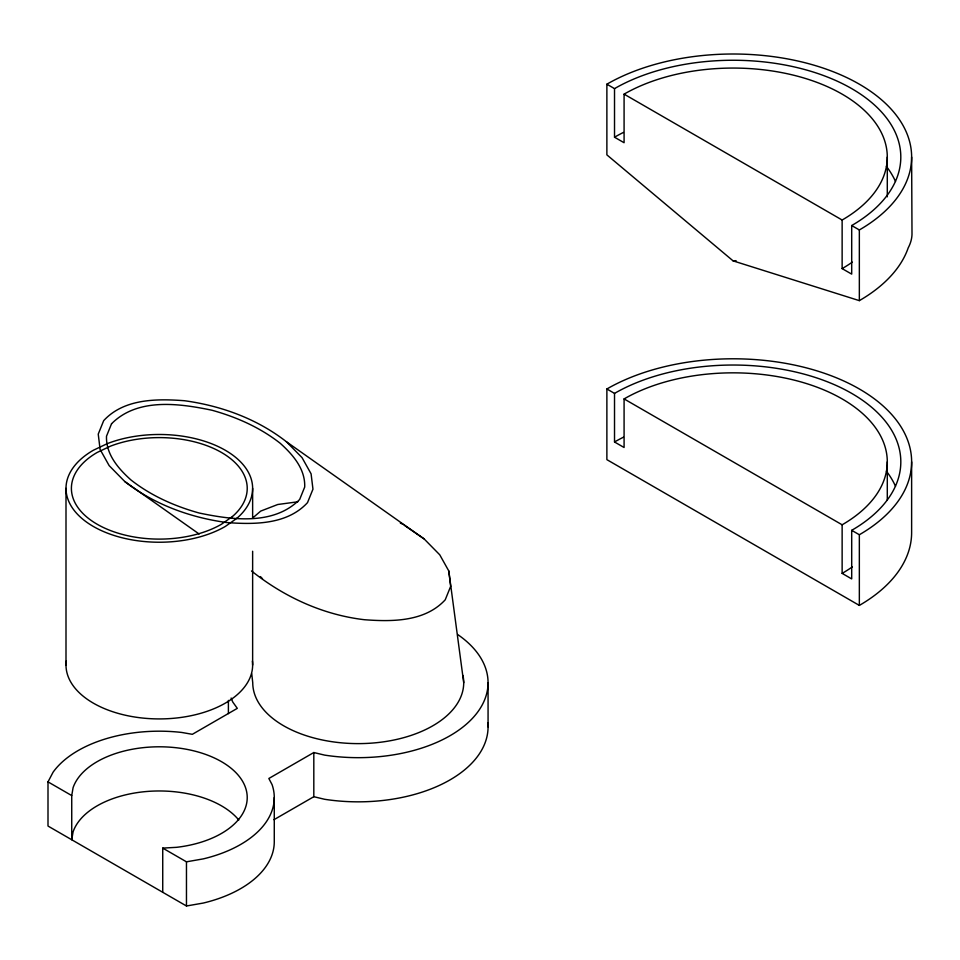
<?xml version="1.0" encoding="UTF-8"?>
<svg xmlns="http://www.w3.org/2000/svg" width="960" height="960" viewBox="0 0 960 960"><rect width="100%" height="100%" fill="white"/><g stroke="black" fill="none" stroke-linecap="round" stroke-linejoin="round"><path stroke-width="1.44" d="M238.788 820.032A87.912 50.748 0 0 0 148.56 791.352A87.912 50.748 0 0 0 73.092 831.828L71.736 839.748L71.736 795.576L73.092 787.656A87.912 50.748 0 0 1 165.06 746.904A87.912 50.748 0 0 1 247.032 794.232A87.912 50.748 0 0 1 176.46 847.332L162.732 848.112L162.732 892.284M274.272 797.556L274.272 841.728A114.96 66.372 0 0 1 203.304 903.048L186.468 905.988L48 826.044L48 781.872L53.112 772.152A114.96 66.372 0 0 1 181.74 732.456L192.336 734.316L237.3 708.36L232.824 702.108A129.84 74.964 0 0 1 231.144 698.04M252.36 518.28L260.688 511.104L277.752 504.504L297.864 501.792M457.668 634.512A129.84 74.964 0 0 1 467.736 722.976A129.84 74.964 0 0 1 324.624 755.112L313.812 752.532L268.848 778.488L272.064 784.608A114.96 66.372 0 0 1 203.304 858.876L186.468 861.816L162.732 848.112M273.984 819.684L313.812 796.704L324.624 799.284A129.84 74.964 0 0 0 487.86 722.7M733.104 260.88L859.344 300.636L859.344 229.956A178.524 103.068 0 0 0 859.344 84.192A178.524 103.068 0 0 0 606.876 84.192L606.876 154.872L733.104 260.88L736.08 260.664M400.332 523.068L402.984 524.352M606.876 84.192L614.52 88.62A167.7 96.828 0 0 1 851.7 88.62A167.7 96.828 0 0 1 851.7 225.54L851.7 274.128L842.136 268.608L842.136 220.02A154.176 89.016 0 0 0 842.136 94.14A154.176 89.016 0 0 0 624.084 94.14L624.084 142.728L614.52 137.208L614.52 88.62M624.084 94.14L842.136 220.02M851.7 225.54L859.344 229.956M911.628 461.856L911.628 532.536A178.524 103.068 0 0 1 859.344 605.412L606.876 459.648L606.876 388.98L614.52 393.396A167.7 96.828 0 0 1 851.7 393.396A167.7 96.828 0 0 1 851.7 530.328L851.7 578.916L842.136 573.384L842.136 524.796A154.176 89.016 0 0 0 842.136 398.916A154.176 89.016 0 0 0 624.084 398.916L624.084 447.504L614.52 441.984L614.52 393.396M624.084 398.916L842.136 524.796M851.7 530.328L859.344 534.744L859.344 605.412M48 781.872L71.736 795.576M463.716 682.716L448.8 570.996L439.752 554.808L424.116 538.908L286.404 441.732C257.076 418.812 221.172 405.756 184.5 400.728C156.804 398.652 124.008 398.58 103.692 420.636L98.244 434.1L100.104 449.448L109.164 465.636L124.788 481.536L199.128 534M404.16 525.168L424.116 538.908M124.788 481.536C154.128 504.456 190.032 517.512 226.704 522.54C254.4 524.616 287.196 524.688 307.512 502.632L312.96 489.168L311.088 473.82L302.04 457.632L286.404 441.732M251.532 570.972C284.088 596.916 322.836 614.832 364.404 619.716C392.112 621.792 424.908 621.864 445.224 599.808L450.672 586.344L448.8 570.996M260.424 576.588L262.5 578.712M251.748 673.8L252.744 682.716A105.492 60.9 0 0 0 364.5 743.508A105.492 60.9 0 0 0 462.972 675.48M911.628 157.08L912 234.048A183.636 69.444 -4.2 0 1 908.208 247.86A178.524 103.068 0 0 1 859.344 300.636M887.292 157.08L887.292 196.836M887.292 461.856L887.292 500.136M488.064 682.716L488.064 726.876M313.812 752.532L313.812 796.704M252.636 488.352L252.636 518.304M252.636 551.244L252.636 665.04M228.396 700.38L228.396 713.628M186.468 861.816L186.468 905.988M66 488.352L66 665.04M252.384 661.08A93.324 53.88 0 0 1 159.312 718.92A93.324 53.88 0 0 1 66.252 661.08M606.876 388.98A178.524 103.068 0 0 1 859.344 388.98A178.524 103.068 0 0 1 859.344 534.744M614.52 441.984A167.7 96.828 0 0 1 623.4 437.22M886.428 471.216A167.7 96.828 0 0 1 895.5 486.276M852.288 566.916A154.176 89.016 0 0 1 842.136 573.384M614.52 137.208A167.7 96.828 0 0 1 623.4 132.444M886.428 166.44A167.7 96.828 0 0 1 895.5 181.488M852.288 262.14A154.176 89.016 0 0 1 842.136 268.608M111.528 423.78L106.5 436.224C105.816 454.332 118.344 468.624 131.004 480C151.116 495.78 174.684 506.22 199.212 513.024C232.044 519.876 273.66 525.708 299.664 499.476L304.704 487.044C305.388 468.936 292.86 454.644 280.188 443.256C260.076 427.488 236.52 417.048 211.992 410.244C179.16 403.392 137.544 397.56 111.528 423.78M232.404 516.552L221.472 524.244A87.912 50.748 0 0 1 97.152 524.244A87.912 50.748 0 0 1 97.152 452.472L110.472 446.16A87.912 50.748 0 0 1 221.472 452.472A87.912 50.748 0 0 1 232.404 516.552M236.904 518.292L225.3 526.452A93.324 53.88 0 0 1 93.324 526.452A93.324 53.88 0 0 1 93.324 450.264L107.472 443.556A93.324 53.88 0 0 1 225.3 450.264A93.324 53.88 0 0 1 236.904 518.292"/></g></svg>
